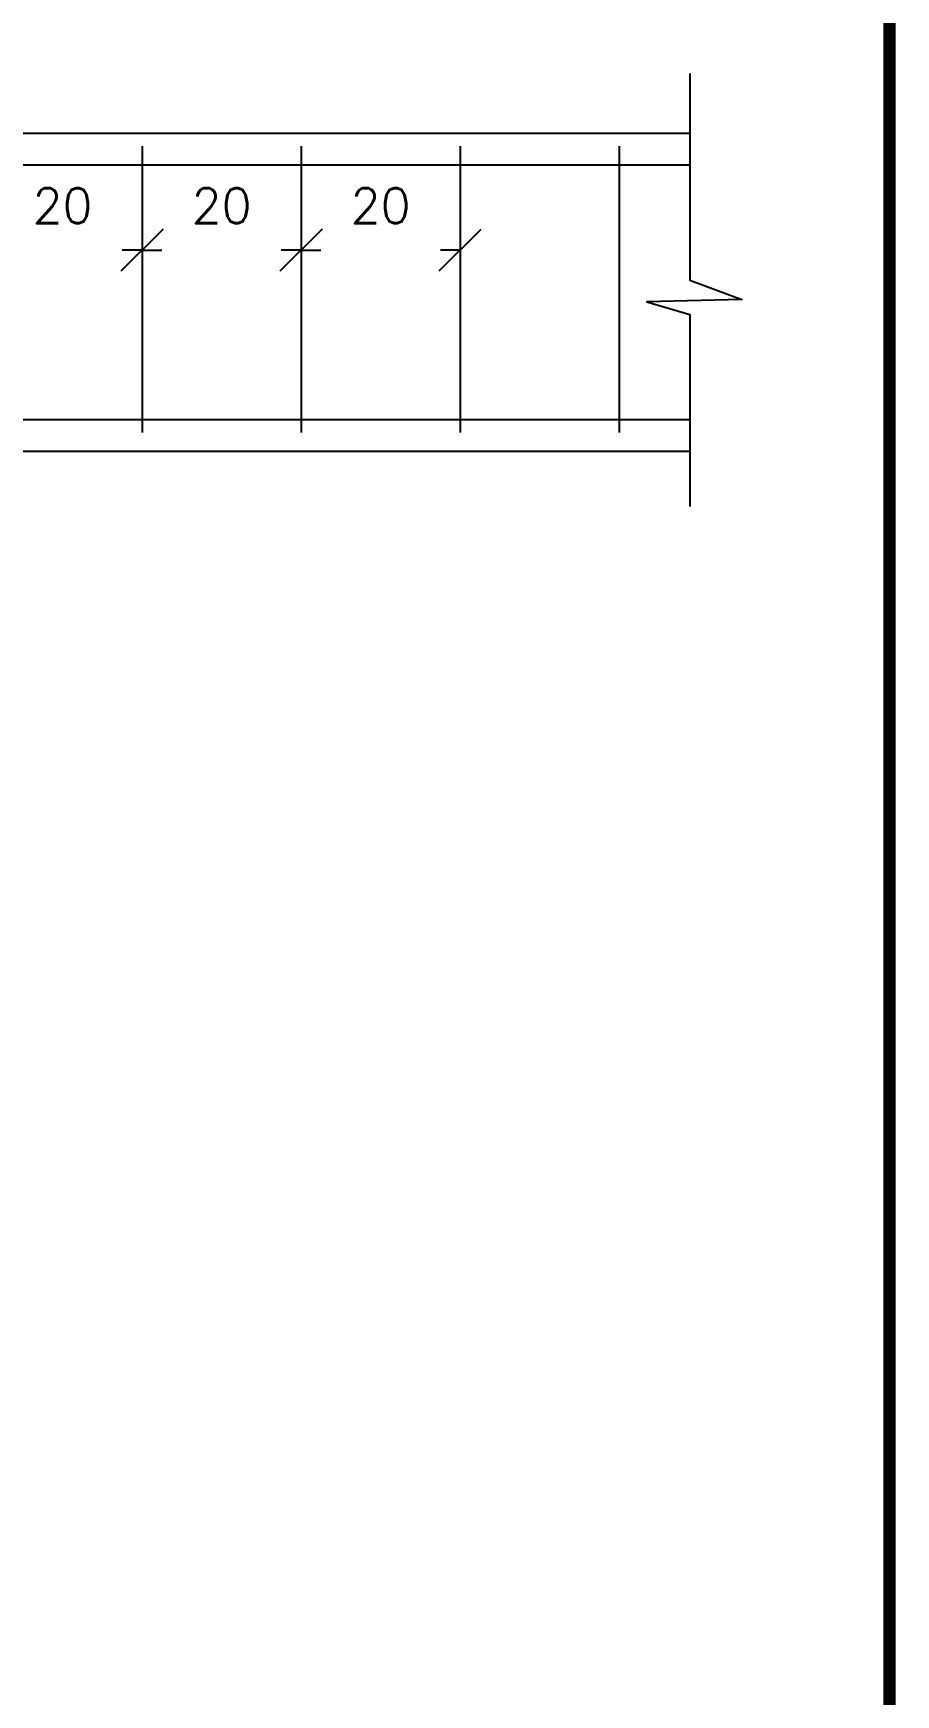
# Model space of a CAD drawing. Extents: x 166525 to 167198, y 178739 to 179747.
# Drawn here: x 166669.736 to 166672.203, y 179620.223 to 179624.978 of the extents above; entities that cross this region are included whole.
import ezdxf

# ---------------------------------------------------------------- set-up
doc = ezdxf.new("R2010")
doc.units = 0
doc.header["$MEASUREMENT"] = 0
doc.layers.get('0').update_dxf_attribs({"linetype": 'CONTINUOUS'})
doc.layers.get('DEFPOINTS').update_dxf_attribs({"linetype": 'CONTINUOUS'})
for name, color, linetype in [('0102', 9, 'CONTINUOUS'), ('MHATCH', 8, 'CONTINUOUS'), ('OUT', 6, 'CONTINUOUS'), ('ST', 2, 'CONTINUOUS'), ('win', 4, 'CONTINUOUS')]:
    doc.layers.add(name, color=color, linetype=linetype)
doc.styles.add('ROMANS', font='romans.shx')
doc.dimstyles.new('dim100', dxfattribs={"dimtxt": 0.16, "dimasz": 0.12, "dimexe": 0.00018, "dimexo": 0.000625, "dimgap": 0.09, "dimtad": 1, "dimdec": 0, "dimlfac": 100, "dimrnd": 1, "dimzin": 0, "dimdsep": 46, "dimtxsty": 'ROMANS', "dimblk1": 'OBLIQUE', "dimblk2": 'OBLIQUE', "dimsah": 1, "dimcen": 0.09, "dimse1": 1, "dimse2": 1, "dimclrd": 8, "dimclre": 8, "dimclrt": 7, "dimadec": 0, "dimazin": 0, "dimtfac": 1, "dimtdec": 0, "dimtix": 1, "dimtofl": 0, "dimtmove": 2, "dimatfit": 3, "dimldrblk": 'OBLIQUE', "dimfxl": 0.00018, "dimtolj": 1, "dimtzin": 0, "dimarcsym": 0})

# ---------------------------------------------------------------- blocks, each defined once
blk = doc.blocks.new('_OBLIQUE')
at = {"color": 0, "linetype": 'ByBlock'}
blk.add_line((-0.5, -0.5), (0.5, 0.5), dxfattribs=at)
blk = doc.blocks.new('*D216')
at = {"layer": '0102', "color": 8, "lineweight": -2, "transparency": 16777216}
for p, q in [((166669.592, 179624.358), (166669.6485, 179624.358)), ((166670.047, 179624.358), (166669.9904, 179624.358))]:
    blk.add_line(p, q, dxfattribs=at)
at = {"layer": 'DEFPOINTS', "color": 0, "transparency": 16777216}
for p in [(166670.047, 179624.358), (166669.592, 179624.2453), (166670.047, 179624.2453)]:
    blk.add_point(p, dxfattribs=at)
at = {"layer": '0102', "color": 8, "lineweight": -2, "transparency": 16777216, "xscale": 0.12, "yscale": 0.12, "zscale": 0.12, "rotation": 180}
blk.add_blockref('_OBLIQUE', (166669.592, 179624.358), dxfattribs=at)
at = {"layer": '0102', "color": 8, "lineweight": -2, "transparency": 16777216, "xscale": 0.12, "yscale": 0.12, "zscale": 0.12}
blk.add_blockref('_OBLIQUE', (166670.047, 179624.358), dxfattribs=at)
at = {"layer": '0102', "color": 7, "transparency": 16777216, "insert": (166669.8195, 179624.4846), "char_height": 0.1, "attachment_point": 5, "style": 'ROMANS'}
blk.add_mtext('\\A1;20', dxfattribs=at)
blk = doc.blocks.new('*D217')
at = {"layer": '0102', "color": 8, "lineweight": -2, "transparency": 16777216}
for p, q in [((166670.047, 179624.358), (166670.1035, 179624.358)), ((166670.502, 179624.358), (166670.4454, 179624.358))]:
    blk.add_line(p, q, dxfattribs=at)
at = {"layer": 'DEFPOINTS', "color": 0, "transparency": 16777216}
for p in [(166670.502, 179624.358), (166670.047, 179624.2453), (166670.502, 179624.2453)]:
    blk.add_point(p, dxfattribs=at)
at = {"layer": '0102', "color": 8, "lineweight": -2, "transparency": 16777216, "xscale": 0.12, "yscale": 0.12, "zscale": 0.12, "rotation": 180}
blk.add_blockref('_OBLIQUE', (166670.047, 179624.358), dxfattribs=at)
at = {"layer": '0102', "color": 8, "lineweight": -2, "transparency": 16777216, "xscale": 0.12, "yscale": 0.12, "zscale": 0.12}
blk.add_blockref('_OBLIQUE', (166670.502, 179624.358), dxfattribs=at)
at = {"layer": '0102', "color": 7, "transparency": 16777216, "insert": (166670.2745, 179624.4846), "char_height": 0.1, "attachment_point": 5, "style": 'ROMANS'}
blk.add_mtext('\\A1;20', dxfattribs=at)
blk = doc.blocks.new('*D218')
at = {"layer": '0102', "color": 8, "lineweight": -2, "transparency": 16777216}
for p, q in [((166670.502, 179624.358), (166670.5585, 179624.358)), ((166670.957, 179624.358), (166670.9004, 179624.358))]:
    blk.add_line(p, q, dxfattribs=at)
at = {"layer": 'DEFPOINTS', "color": 0, "transparency": 16777216}
for p in [(166670.957, 179624.358), (166670.502, 179624.2453), (166670.957, 179624.2453)]:
    blk.add_point(p, dxfattribs=at)
at = {"layer": '0102', "color": 8, "lineweight": -2, "transparency": 16777216, "xscale": 0.12, "yscale": 0.12, "zscale": 0.12, "rotation": 180}
blk.add_blockref('_OBLIQUE', (166670.502, 179624.358), dxfattribs=at)
at = {"layer": '0102', "color": 8, "lineweight": -2, "transparency": 16777216, "xscale": 0.12, "yscale": 0.12, "zscale": 0.12}
blk.add_blockref('_OBLIQUE', (166670.957, 179624.358), dxfattribs=at)
at = {"layer": '0102', "color": 7, "transparency": 16777216, "insert": (166670.7295, 179624.4846), "char_height": 0.1, "attachment_point": 5, "style": 'ROMANS'}
blk.add_mtext('\\A1;20', dxfattribs=at)

msp = doc.modelspace()

# ---------------------------------------------------------------- linework, layer by layer
at = {"layer": 'MHATCH', "const_width": 0.03562, "flags": 128}
msp.add_lwpolyline([(166615.3993, 179634.83299), (166672.18555, 179634.83299), (166672.18555, 179594.93299), (166615.3993, 179594.93299)], close=True, dxfattribs=at)
at = {"layer": 'MHATCH'}
msp.add_lwpolyline([(166615.75555, 179634.83299), (166672.18555, 179634.83299), (166672.18555, 179594.93299)], dxfattribs=at)
at = {"layer": 'OUT'}
for p, q in [((166667.30268, 179624.6924), (166671.61467, 179624.6924)), ((166667.35955, 179623.7824), (166671.61467, 179623.7824))]:
    msp.add_line(p, q, dxfattribs=at)
at = {"layer": 'ST'}
for p, q in [((166670.04699, 179624.65475), (166670.04699, 179623.83575)), ((166670.50199, 179624.65475), (166670.50199, 179623.83575)), ((166670.95699, 179624.65475), (166670.95699, 179623.83575)), ((166671.41199, 179624.65475), (166671.41199, 179623.83575)), ((166662.53569, 179624.6014), (166671.61467, 179624.6014)), ((166662.53569, 179623.8734), (166671.61467, 179623.8734))]:
    msp.add_line(p, q, dxfattribs=at)
at = {"layer": 'win'}
msp.add_lwpolyline([(166671.61467, 179624.86279), (166671.61467, 179624.27189), (166671.76285, 179624.21681), (166671.49099, 179624.20935), (166671.61467, 179624.17305), (166671.61467, 179623.62406)], dxfattribs=at)

# ---------------------------------------------------------------- dimensions: what is measured, and where the dimension line sits
at = {"layer": '0102'}
for base, p1, p2, picture, middle in [((166670.04699, 179624.35802), (166669.59199, 179624.24525), (166670.04699, 179624.24525), '*D216', (166669.81949, 179624.48457)), ((166670.50199, 179624.35802), (166670.04699, 179624.24525), (166670.50199, 179624.24525), '*D217', (166670.27449, 179624.48457)), ((166670.95699, 179624.35802), (166670.50199, 179624.24525), (166670.95699, 179624.24525), '*D218', (166670.72949, 179624.48457))]:
    dim = msp.add_linear_dim(base=base, p1=p1, p2=p2, text='20', dimstyle='dim100', override={"dimtxt": 0.1}, dxfattribs=at)
    dim.commit()
    dim.dimension.update_dxf_attribs({"geometry": picture, "text_midpoint": middle, "dimtype": 160})

doc.saveas('drawing.dxf')
